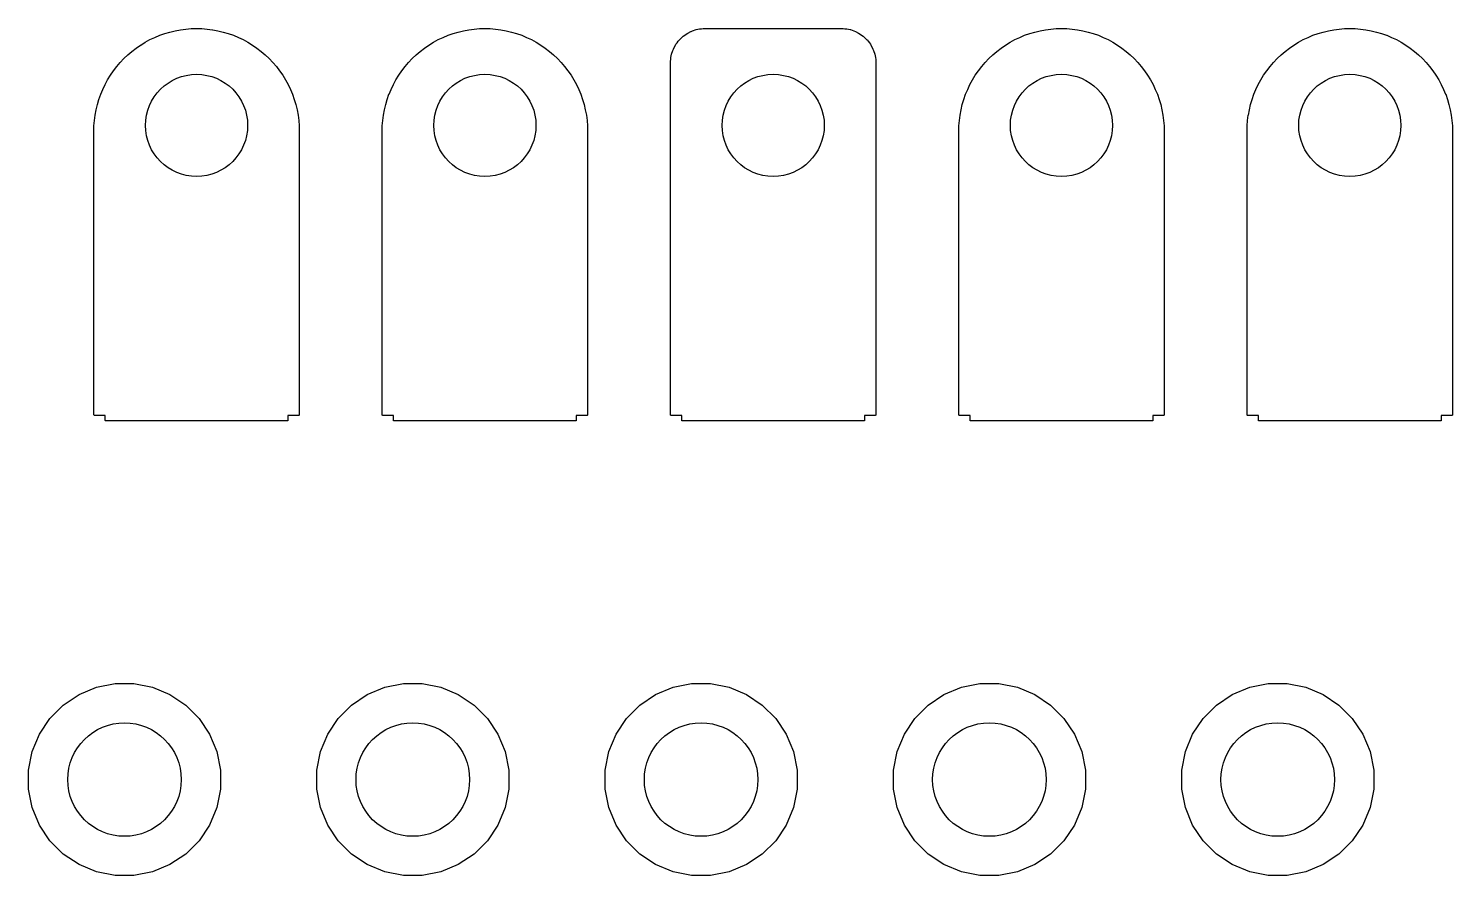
# Model space of a CAD drawing. Extents: x 2.33 to 6.14, y -4.79 to -1.74.
# Drawn here: x 2.8317 to 3.3256, y -4.6783 to -4.3844 of the extents above; entities that cross this region are included whole.
import ezdxf

# ---------------------------------------------------------------- set-up
doc = ezdxf.new("R2010")
doc.units = 0
doc.header["$MEASUREMENT"] = 0
doc.layers.add('BLACK', color=7, linetype='CONTINUOUS')
doc.layers.add('WHITE', color=7, linetype='CONTINUOUS')

msp = doc.modelspace()

# ---------------------------------------------------------------- linework, layer by layer
at = {"layer": 'BLACK', "linetype": 'CONTINUOUS'}
for p, q in [((2.87722, -4.38674), (2.87899, -4.38611)), ((2.87899, -4.38611), (2.879, -4.38611)), ((2.879, -4.38611), (2.88077, -4.3856)), ((2.88077, -4.3856), (2.88078, -4.3856)), ((2.88078, -4.3856), (2.88259, -4.38516)), ((2.88259, -4.38516), (2.8826, -4.38516)), ((2.8826, -4.38516), (2.88441, -4.38481)), ((2.88441, -4.38481), (2.88442, -4.3848)), ((2.88442, -4.3848), (2.88627, -4.38457)), ((2.88627, -4.38457), (2.88628, -4.38457)), ((2.88628, -4.38457), (2.88813, -4.38441)), ((2.88813, -4.38441), (2.88815, -4.38441)), ((2.88815, -4.38441), (2.89, -4.38437)), ((2.89, -4.38437), (2.89, -4.38437)), ((2.89, -4.38437), (2.89185, -4.38441)), ((2.89185, -4.38441), (2.89187, -4.38441)), ((2.89187, -4.38441), (2.89372, -4.38457)), ((2.89372, -4.38457), (2.89373, -4.38457)), ((2.89373, -4.38457), (2.89558, -4.3848)), ((2.89558, -4.3848), (2.89559, -4.38481)), ((2.89559, -4.38481), (2.8974, -4.38516)), ((2.8974, -4.38516), (2.89741, -4.38516)), ((2.89741, -4.38516), (2.89922, -4.3856)), ((2.89922, -4.3856), (2.89923, -4.3856)), ((2.89923, -4.3856), (2.901, -4.38611)), ((2.901, -4.38611), (2.90101, -4.38611)), ((2.90101, -4.38611), (2.90278, -4.38674)), ((2.97722, -4.38674), (2.97899, -4.38611)), ((2.97899, -4.38611), (2.979, -4.38611)), ((2.979, -4.38611), (2.98077, -4.3856)), ((2.98077, -4.3856), (2.98078, -4.3856)), ((2.98078, -4.3856), (2.98259, -4.38516)), ((2.98259, -4.38516), (2.9826, -4.38516)), ((2.9826, -4.38516), (2.98441, -4.38481)), ((2.98441, -4.38481), (2.98442, -4.3848)), ((2.98442, -4.3848), (2.98627, -4.38457)), ((2.98627, -4.38457), (2.98628, -4.38457)), ((2.98628, -4.38457), (2.98813, -4.38441)), ((2.98813, -4.38441), (2.98815, -4.38441)), ((2.98815, -4.38441), (2.99, -4.38437)), ((2.99, -4.38437), (2.99, -4.38437)), ((2.99, -4.38437), (2.99185, -4.38441)), ((2.99185, -4.38441), (2.99187, -4.38441)), ((2.99187, -4.38441), (2.99372, -4.38457)), ((2.99372, -4.38457), (2.99373, -4.38457)), ((2.99373, -4.38457), (2.99558, -4.3848)), ((2.99558, -4.3848), (2.99559, -4.38481)), ((2.99559, -4.38481), (2.9974, -4.38516)), ((2.9974, -4.38516), (2.99741, -4.38516)), ((2.99741, -4.38516), (2.99922, -4.3856)), ((2.99922, -4.3856), (2.99923, -4.3856)), ((2.99923, -4.3856), (3.001, -4.38611)), ((3.001, -4.38611), (3.00101, -4.38611)), ((3.00101, -4.38611), (3.00278, -4.38674)), ((3.05986, -4.38629), (3.06037, -4.38597)), ((3.06037, -4.38597), (3.06038, -4.38597)), ((3.06038, -4.38597), (3.06149, -4.38541)), ((3.06149, -4.38541), (3.0615, -4.38541)), ((3.0615, -4.38541), (3.06205, -4.38517)), ((3.06205, -4.38517), (3.06206, -4.38517)), ((3.06206, -4.38517), (3.06324, -4.38477)), ((3.06324, -4.38477), (3.06327, -4.38477)), ((3.06327, -4.38477), (3.0639, -4.38465)), ((3.0639, -4.38465), (3.06449, -4.38453)), ((3.06449, -4.38453), (3.0645, -4.38453)), ((3.0645, -4.38453), (3.06513, -4.38445)), ((3.06513, -4.38445), (3.06572, -4.38437)), ((3.06572, -4.38437), (3.06575, -4.38437)), ((3.06575, -4.38437), (3.11425, -4.38437)), ((3.11425, -4.38437), (3.11428, -4.38437)), ((3.11428, -4.38437), (3.11487, -4.38445)), ((3.11487, -4.38445), (3.11487, -4.38445)), ((3.11487, -4.38445), (3.1155, -4.38453)), ((3.1155, -4.38453), (3.11551, -4.38453)), ((3.11551, -4.38453), (3.1161, -4.38465)), ((3.1161, -4.38465), (3.1161, -4.38465)), ((3.1161, -4.38465), (3.11673, -4.38477)), ((3.11673, -4.38477), (3.11676, -4.38477)), ((3.11676, -4.38477), (3.11794, -4.38517)), ((3.11794, -4.38517), (3.11795, -4.38517)), ((3.11795, -4.38517), (3.1185, -4.38541)), ((3.1185, -4.38541), (3.11851, -4.38541)), ((3.11851, -4.38541), (3.11962, -4.38597)), ((3.11962, -4.38597), (3.11963, -4.38597)), ((3.11963, -4.38597), (3.12014, -4.38629)), ((3.17722, -4.38674), (3.17899, -4.38611)), ((3.17899, -4.38611), (3.179, -4.38611)), ((3.179, -4.38611), (3.18077, -4.3856)), ((3.18077, -4.3856), (3.18078, -4.3856)), ((3.18078, -4.3856), (3.18259, -4.38516)), ((3.18259, -4.38516), (3.1826, -4.38516)), ((3.1826, -4.38516), (3.18441, -4.38481)), ((3.18441, -4.38481), (3.18442, -4.3848)), ((3.18442, -4.3848), (3.18627, -4.38457)), ((3.18627, -4.38457), (3.18628, -4.38457)), ((3.18628, -4.38457), (3.18813, -4.38441)), ((3.18813, -4.38441), (3.18815, -4.38441)), ((3.18815, -4.38441), (3.19, -4.38437)), ((3.19, -4.38437), (3.19, -4.38437)), ((3.19, -4.38437), (3.19185, -4.38441)), ((3.19185, -4.38441), (3.19187, -4.38441)), ((3.19187, -4.38441), (3.19372, -4.38457)), ((3.19372, -4.38457), (3.19373, -4.38457)), ((3.19373, -4.38457), (3.19558, -4.3848)), ((3.19558, -4.3848), (3.19559, -4.38481)), ((3.19559, -4.38481), (3.1974, -4.38516)), ((3.1974, -4.38516), (3.19741, -4.38516)), ((3.19741, -4.38516), (3.19922, -4.3856)), ((3.19922, -4.3856), (3.19923, -4.3856)), ((3.19923, -4.3856), (3.201, -4.38611)), ((3.201, -4.38611), (3.20101, -4.38611)), ((3.20101, -4.38611), (3.20278, -4.38674)), ((3.27722, -4.38674), (3.27899, -4.38611)), ((3.27899, -4.38611), (3.279, -4.38611)), ((3.279, -4.38611), (3.28077, -4.3856)), ((3.28077, -4.3856), (3.28078, -4.3856)), ((3.28078, -4.3856), (3.28259, -4.38516)), ((3.28259, -4.38516), (3.2826, -4.38516)), ((3.2826, -4.38516), (3.28441, -4.38481)), ((3.28441, -4.38481), (3.28442, -4.3848)), ((3.28442, -4.3848), (3.28627, -4.38457)), ((3.28627, -4.38457), (3.28628, -4.38457)), ((3.28628, -4.38457), (3.28813, -4.38441)), ((3.28813, -4.38441), (3.28815, -4.38441)), ((3.28815, -4.38441), (3.29, -4.38437)), ((3.29, -4.38437), (3.29, -4.38437)), ((3.29, -4.38437), (3.29185, -4.38441)), ((3.29185, -4.38441), (3.29187, -4.38441)), ((3.29187, -4.38441), (3.29372, -4.38457)), ((3.29372, -4.38457), (3.29373, -4.38457)), ((3.29373, -4.38457), (3.29558, -4.3848)), ((3.29558, -4.3848), (3.29559, -4.38481)), ((3.29559, -4.38481), (3.2974, -4.38516)), ((3.2974, -4.38516), (3.29741, -4.38516)), ((3.29741, -4.38516), (3.29922, -4.3856)), ((3.29922, -4.3856), (3.29923, -4.3856)), ((3.29923, -4.3856), (3.301, -4.38611)), ((3.301, -4.38611), (3.30101, -4.38611)), ((3.30101, -4.38611), (3.30278, -4.38674)), ((2.86906, -4.39118), (2.8706, -4.39011)), ((2.8706, -4.39011), (2.87061, -4.39011)), ((2.87061, -4.39011), (2.87218, -4.38916)), ((2.87218, -4.38916), (2.87219, -4.38916)), ((2.87219, -4.38916), (2.8738, -4.38825)), ((2.8738, -4.38825), (2.87381, -4.38825)), ((2.87381, -4.38825), (2.87551, -4.38746)), ((2.87551, -4.38746), (2.87721, -4.38675)), ((2.87551, -4.38746), (2.87551, -4.38746)), ((2.87721, -4.38675), (2.87722, -4.38674)), ((2.90278, -4.38674), (2.90279, -4.38675)), ((2.90279, -4.38675), (2.90449, -4.38746)), ((2.90449, -4.38746), (2.90449, -4.38746)), ((2.90449, -4.38746), (2.90619, -4.38825)), ((2.90619, -4.38825), (2.9062, -4.38825)), ((2.9062, -4.38825), (2.90781, -4.38916)), ((2.90781, -4.38916), (2.90782, -4.38916)), ((2.90782, -4.38916), (2.90939, -4.39011)), ((2.90939, -4.39011), (2.9094, -4.39011)), ((2.9094, -4.39011), (2.91094, -4.39118)), ((2.96906, -4.39118), (2.9706, -4.39011)), ((2.9706, -4.39011), (2.97061, -4.39011)), ((2.97061, -4.39011), (2.97218, -4.38916)), ((2.97218, -4.38916), (2.97219, -4.38916)), ((2.97219, -4.38916), (2.9738, -4.38825)), ((2.9738, -4.38825), (2.97381, -4.38825)), ((2.97381, -4.38825), (2.97551, -4.38746)), ((2.97551, -4.38746), (2.97721, -4.38675)), ((2.97551, -4.38746), (2.97551, -4.38746)), ((2.97721, -4.38675), (2.97722, -4.38674)), ((3.00278, -4.38674), (3.00279, -4.38675)), ((3.00279, -4.38675), (3.00449, -4.38746)), ((3.00449, -4.38746), (3.00449, -4.38746)), ((3.00449, -4.38746), (3.00619, -4.38825)), ((3.00619, -4.38825), (3.0062, -4.38825)), ((3.0062, -4.38825), (3.00781, -4.38916)), ((3.00781, -4.38916), (3.00782, -4.38916)), ((3.00782, -4.38916), (3.00939, -4.39011)), ((3.00939, -4.39011), (3.0094, -4.39011)), ((3.0094, -4.39011), (3.01094, -4.39118)), ((3.05541, -4.39149), (3.05597, -4.39038)), ((3.05597, -4.39037), (3.05629, -4.38986)), ((3.05597, -4.39038), (3.05597, -4.39037)), ((3.05629, -4.38985), (3.05665, -4.38934)), ((3.05629, -4.38986), (3.05629, -4.38985)), ((3.05665, -4.38934), (3.05666, -4.38933)), ((3.05666, -4.38933), (3.05705, -4.38882)), ((3.05705, -4.38881), (3.05745, -4.38834)), ((3.05705, -4.38882), (3.05705, -4.38881)), ((3.05745, -4.38834), (3.05746, -4.38833)), ((3.05746, -4.38833), (3.05833, -4.38746)), ((3.05833, -4.38746), (3.05834, -4.38745)), ((3.05834, -4.38745), (3.05881, -4.38705)), ((3.05881, -4.38705), (3.05882, -4.38705)), ((3.05882, -4.38705), (3.05933, -4.38666)), ((3.05933, -4.38666), (3.05934, -4.38665)), ((3.05934, -4.38665), (3.05985, -4.38629)), ((3.05985, -4.38629), (3.05986, -4.38629)), ((3.12014, -4.38629), (3.12015, -4.38629)), ((3.12015, -4.38629), (3.12066, -4.38665)), ((3.12066, -4.38665), (3.12067, -4.38666)), ((3.12067, -4.38666), (3.12118, -4.38705)), ((3.12118, -4.38705), (3.12119, -4.38705)), ((3.12119, -4.38705), (3.12166, -4.38745)), ((3.12166, -4.38745), (3.12167, -4.38746)), ((3.12167, -4.38746), (3.12254, -4.38833)), ((3.12254, -4.38833), (3.12255, -4.38834)), ((3.12255, -4.38834), (3.12295, -4.38881)), ((3.12295, -4.38881), (3.12295, -4.38882)), ((3.12295, -4.38882), (3.12335, -4.38933)), ((3.12335, -4.38933), (3.12335, -4.38934)), ((3.12335, -4.38934), (3.12371, -4.38985)), ((3.12371, -4.38985), (3.12371, -4.38986)), ((3.12371, -4.38986), (3.12403, -4.39037)), ((3.12403, -4.39037), (3.12403, -4.39038)), ((3.12403, -4.39038), (3.12459, -4.39149)), ((3.16906, -4.39118), (3.1706, -4.39011)), ((3.1706, -4.39011), (3.17061, -4.39011)), ((3.17061, -4.39011), (3.17218, -4.38916)), ((3.17218, -4.38916), (3.17219, -4.38916)), ((3.17219, -4.38916), (3.1738, -4.38825)), ((3.1738, -4.38825), (3.17381, -4.38825)), ((3.17381, -4.38825), (3.17551, -4.38746)), ((3.17551, -4.38746), (3.17721, -4.38675)), ((3.17551, -4.38746), (3.17551, -4.38746)), ((3.17721, -4.38675), (3.17722, -4.38674)), ((3.20278, -4.38674), (3.20279, -4.38675)), ((3.20279, -4.38675), (3.20449, -4.38746)), ((3.20449, -4.38746), (3.20449, -4.38746)), ((3.20449, -4.38746), (3.20619, -4.38825)), ((3.20619, -4.38825), (3.2062, -4.38825)), ((3.2062, -4.38825), (3.20781, -4.38916)), ((3.20781, -4.38916), (3.20782, -4.38916)), ((3.20782, -4.38916), (3.20939, -4.39011)), ((3.20939, -4.39011), (3.2094, -4.39011)), ((3.2094, -4.39011), (3.21094, -4.39118)), ((3.26906, -4.39118), (3.2706, -4.39011)), ((3.2706, -4.39011), (3.27061, -4.39011)), ((3.27061, -4.39011), (3.27218, -4.38916)), ((3.27218, -4.38916), (3.27219, -4.38916)), ((3.27219, -4.38916), (3.2738, -4.38825)), ((3.2738, -4.38825), (3.27381, -4.38825)), ((3.27381, -4.38825), (3.27551, -4.38746)), ((3.27551, -4.38746), (3.27721, -4.38675)), ((3.27551, -4.38746), (3.27551, -4.38746)), ((3.27721, -4.38675), (3.27722, -4.38674)), ((3.30278, -4.38674), (3.30279, -4.38675)), ((3.30279, -4.38675), (3.30449, -4.38746)), ((3.30449, -4.38746), (3.30449, -4.38746)), ((3.30449, -4.38746), (3.30619, -4.38825)), ((3.30619, -4.38825), (3.3062, -4.38825)), ((3.3062, -4.38825), (3.30781, -4.38916)), ((3.30781, -4.38916), (3.30782, -4.38916)), ((3.30782, -4.38916), (3.30939, -4.39011)), ((3.30939, -4.39011), (3.3094, -4.39011)), ((3.3094, -4.39011), (3.31094, -4.39118)), ((2.86352, -4.39616), (2.86482, -4.39482)), ((2.86482, -4.39482), (2.86616, -4.39352)), ((2.86482, -4.39482), (2.86482, -4.39482)), ((2.86616, -4.39352), (2.86617, -4.39351)), ((2.86617, -4.39351), (2.86759, -4.39233)), ((2.86759, -4.39233), (2.8676, -4.39233)), ((2.8676, -4.39233), (2.86905, -4.39118)), ((2.86905, -4.39118), (2.86906, -4.39118)), ((2.91094, -4.39118), (2.91095, -4.39118)), ((2.91095, -4.39118), (2.9124, -4.39233)), ((2.9124, -4.39233), (2.91241, -4.39233)), ((2.91241, -4.39233), (2.91383, -4.39351)), ((2.91383, -4.39351), (2.91384, -4.39352)), ((2.91384, -4.39352), (2.91518, -4.39482)), ((2.91518, -4.39482), (2.91518, -4.39482)), ((2.91518, -4.39482), (2.91648, -4.39616)), ((2.96352, -4.39616), (2.96482, -4.39482)), ((2.96482, -4.39482), (2.96616, -4.39352)), ((2.96482, -4.39482), (2.96482, -4.39482)), ((2.96616, -4.39352), (2.96617, -4.39351)), ((2.96617, -4.39351), (2.96759, -4.39233)), ((2.96759, -4.39233), (2.9676, -4.39233)), ((2.9676, -4.39233), (2.96905, -4.39118)), ((2.96905, -4.39118), (2.96906, -4.39118)), ((3.01094, -4.39118), (3.01095, -4.39118)), ((3.01095, -4.39118), (3.0124, -4.39233)), ((3.0124, -4.39233), (3.01241, -4.39233)), ((3.01241, -4.39233), (3.01383, -4.39351)), ((3.01383, -4.39351), (3.01384, -4.39352)), ((3.01384, -4.39352), (3.01518, -4.39482)), ((3.01518, -4.39482), (3.01518, -4.39482)), ((3.01518, -4.39482), (3.01648, -4.39616)), ((3.05437, -4.39572), (3.05445, -4.39513)), ((3.05437, -4.39575), (3.05437, -4.39572)), ((3.05437, -4.51843), (3.05437, -4.39575)), ((3.05445, -4.39513), (3.05453, -4.3945)), ((3.05453, -4.39449), (3.05465, -4.3939)), ((3.05453, -4.3945), (3.05453, -4.39449)), ((3.05465, -4.3939), (3.05477, -4.39327)), ((3.05477, -4.39324), (3.05517, -4.39206)), ((3.05477, -4.39327), (3.05477, -4.39324)), ((3.05517, -4.39205), (3.05541, -4.3915)), ((3.05517, -4.39206), (3.05517, -4.39205)), ((3.05541, -4.3915), (3.05541, -4.39149)), ((3.12459, -4.39149), (3.12459, -4.3915)), ((3.12459, -4.3915), (3.12483, -4.39205)), ((3.12483, -4.39205), (3.12483, -4.39206)), ((3.12483, -4.39206), (3.12523, -4.39324)), ((3.12523, -4.39324), (3.12523, -4.39327)), ((3.12523, -4.39327), (3.12535, -4.3939)), ((3.12535, -4.3939), (3.12547, -4.39449)), ((3.12547, -4.39449), (3.12547, -4.3945)), ((3.12547, -4.3945), (3.12555, -4.39513)), ((3.12555, -4.39513), (3.12563, -4.39572)), ((3.12563, -4.39572), (3.12563, -4.39575)), ((3.12563, -4.39575), (3.12563, -4.51843)), ((3.16352, -4.39616), (3.16482, -4.39482)), ((3.16482, -4.39482), (3.16616, -4.39352)), ((3.16482, -4.39482), (3.16482, -4.39482)), ((3.16616, -4.39352), (3.16617, -4.39351)), ((3.16617, -4.39351), (3.16759, -4.39233)), ((3.16759, -4.39233), (3.1676, -4.39233)), ((3.1676, -4.39233), (3.16905, -4.39118)), ((3.16905, -4.39118), (3.16906, -4.39118)), ((3.21094, -4.39118), (3.21095, -4.39118)), ((3.21095, -4.39118), (3.2124, -4.39233)), ((3.2124, -4.39233), (3.21241, -4.39233)), ((3.21241, -4.39233), (3.21383, -4.39351)), ((3.21383, -4.39351), (3.21384, -4.39352)), ((3.21384, -4.39352), (3.21518, -4.39482)), ((3.21518, -4.39482), (3.21518, -4.39482)), ((3.21518, -4.39482), (3.21648, -4.39616)), ((3.26352, -4.39616), (3.26482, -4.39482)), ((3.26482, -4.39482), (3.26616, -4.39352)), ((3.26482, -4.39482), (3.26482, -4.39482)), ((3.26616, -4.39352), (3.26617, -4.39351)), ((3.26617, -4.39351), (3.26759, -4.39233)), ((3.26759, -4.39233), (3.2676, -4.39233)), ((3.2676, -4.39233), (3.26905, -4.39118)), ((3.26905, -4.39118), (3.26906, -4.39118)), ((3.31094, -4.39118), (3.31095, -4.39118)), ((3.31095, -4.39118), (3.3124, -4.39233)), ((3.3124, -4.39233), (3.31241, -4.39233)), ((3.31241, -4.39233), (3.31383, -4.39351)), ((3.31383, -4.39351), (3.31384, -4.39352)), ((3.31384, -4.39352), (3.31518, -4.39482)), ((3.31518, -4.39482), (3.31518, -4.39482)), ((3.31518, -4.39482), (3.31648, -4.39616)), ((2.85916, -4.40218), (2.86011, -4.40061)), ((2.86011, -4.4006), (2.86118, -4.39906)), ((2.86011, -4.40061), (2.86011, -4.4006)), ((2.86118, -4.39905), (2.86233, -4.3976)), ((2.86118, -4.39906), (2.86118, -4.39905)), ((2.86233, -4.39759), (2.86351, -4.39617)), ((2.86233, -4.3976), (2.86233, -4.39759)), ((2.86351, -4.39617), (2.86352, -4.39616)), ((2.91648, -4.39616), (2.91649, -4.39617)), ((2.91649, -4.39617), (2.91767, -4.39759)), ((2.91767, -4.39759), (2.91767, -4.3976)), ((2.91767, -4.3976), (2.91882, -4.39905)), ((2.91882, -4.39905), (2.91882, -4.39906)), ((2.91882, -4.39906), (2.91989, -4.4006)), ((2.91989, -4.4006), (2.91989, -4.40061)), ((2.91989, -4.40061), (2.92084, -4.40218)), ((2.95916, -4.40218), (2.96011, -4.40061)), ((2.96011, -4.4006), (2.96118, -4.39906)), ((2.96011, -4.40061), (2.96011, -4.4006)), ((2.96118, -4.39905), (2.96233, -4.3976)), ((2.96118, -4.39906), (2.96118, -4.39905)), ((2.96233, -4.39759), (2.96351, -4.39617)), ((2.96233, -4.3976), (2.96233, -4.39759)), ((2.96351, -4.39617), (2.96352, -4.39616)), ((3.01648, -4.39616), (3.01649, -4.39617)), ((3.01649, -4.39617), (3.01767, -4.39759)), ((3.01767, -4.39759), (3.01767, -4.3976)), ((3.01767, -4.3976), (3.01882, -4.39905)), ((3.01882, -4.39905), (3.01882, -4.39906)), ((3.01882, -4.39906), (3.01989, -4.4006)), ((3.01989, -4.4006), (3.01989, -4.40061)), ((3.01989, -4.40061), (3.02084, -4.40218)), ((3.15916, -4.40218), (3.16011, -4.40061)), ((3.16011, -4.4006), (3.16118, -4.39906)), ((3.16011, -4.40061), (3.16011, -4.4006)), ((3.16118, -4.39905), (3.16233, -4.3976)), ((3.16118, -4.39906), (3.16118, -4.39905)), ((3.16233, -4.39759), (3.16351, -4.39617)), ((3.16233, -4.3976), (3.16233, -4.39759)), ((3.16351, -4.39617), (3.16352, -4.39616)), ((3.21648, -4.39616), (3.21649, -4.39617)), ((3.21649, -4.39617), (3.21767, -4.39759)), ((3.21767, -4.39759), (3.21767, -4.3976)), ((3.21767, -4.3976), (3.21882, -4.39905)), ((3.21882, -4.39905), (3.21882, -4.39906)), ((3.21882, -4.39906), (3.21989, -4.4006)), ((3.21989, -4.4006), (3.21989, -4.40061)), ((3.21989, -4.40061), (3.22084, -4.40218)), ((3.25916, -4.40218), (3.26011, -4.40061)), ((3.26011, -4.4006), (3.26118, -4.39906)), ((3.26011, -4.40061), (3.26011, -4.4006)), ((3.26118, -4.39905), (3.26233, -4.3976)), ((3.26118, -4.39906), (3.26118, -4.39905)), ((3.26233, -4.39759), (3.26351, -4.39617)), ((3.26233, -4.3976), (3.26233, -4.39759)), ((3.26351, -4.39617), (3.26352, -4.39616)), ((3.31648, -4.39616), (3.31649, -4.39617)), ((3.31649, -4.39617), (3.31767, -4.39759)), ((3.31767, -4.39759), (3.31767, -4.3976)), ((3.31767, -4.3976), (3.31882, -4.39905)), ((3.31882, -4.39905), (3.31882, -4.39906)), ((3.31882, -4.39906), (3.31989, -4.4006)), ((3.31989, -4.4006), (3.31989, -4.40061)), ((3.31989, -4.40061), (3.32084, -4.40218)), ((2.85675, -4.40721), (2.85746, -4.40551)), ((2.85746, -4.40551), (2.85825, -4.40381)), ((2.85746, -4.40551), (2.85746, -4.40551)), ((2.85825, -4.4038), (2.85916, -4.40219)), ((2.85825, -4.40381), (2.85825, -4.4038)), ((2.85916, -4.40219), (2.85916, -4.40218)), ((2.92084, -4.40218), (2.92084, -4.40219)), ((2.92084, -4.40219), (2.92175, -4.4038)), ((2.92175, -4.4038), (2.92175, -4.40381)), ((2.92175, -4.40381), (2.92254, -4.40551)), ((2.92254, -4.40551), (2.92254, -4.40551)), ((2.92254, -4.40551), (2.92325, -4.40721)), ((2.95675, -4.40721), (2.95746, -4.40551)), ((2.95746, -4.40551), (2.95825, -4.40381)), ((2.95746, -4.40551), (2.95746, -4.40551)), ((2.95825, -4.4038), (2.95916, -4.40219)), ((2.95825, -4.40381), (2.95825, -4.4038)), ((2.95916, -4.40219), (2.95916, -4.40218)), ((3.02084, -4.40218), (3.02084, -4.40219)), ((3.02084, -4.40219), (3.02175, -4.4038)), ((3.02175, -4.4038), (3.02175, -4.40381)), ((3.02175, -4.40381), (3.02254, -4.40551)), ((3.02254, -4.40551), (3.02254, -4.40551)), ((3.02254, -4.40551), (3.02325, -4.40721)), ((3.15675, -4.40721), (3.15746, -4.40551)), ((3.15746, -4.40551), (3.15825, -4.40381)), ((3.15746, -4.40551), (3.15746, -4.40551)), ((3.15825, -4.4038), (3.15916, -4.40219)), ((3.15825, -4.40381), (3.15825, -4.4038)), ((3.15916, -4.40219), (3.15916, -4.40218)), ((3.22084, -4.40218), (3.22084, -4.40219)), ((3.22084, -4.40219), (3.22175, -4.4038)), ((3.22175, -4.4038), (3.22175, -4.40381)), ((3.22175, -4.40381), (3.22254, -4.40551)), ((3.22254, -4.40551), (3.22254, -4.40551)), ((3.22254, -4.40551), (3.22325, -4.40721)), ((3.25675, -4.40721), (3.25746, -4.40551)), ((3.25746, -4.40551), (3.25825, -4.40381)), ((3.25746, -4.40551), (3.25746, -4.40551)), ((3.25825, -4.4038), (3.25916, -4.40219)), ((3.25825, -4.40381), (3.25825, -4.4038)), ((3.25916, -4.40219), (3.25916, -4.40218)), ((3.32084, -4.40218), (3.32084, -4.40219)), ((3.32084, -4.40219), (3.32175, -4.4038)), ((3.32175, -4.4038), (3.32175, -4.40381)), ((3.32175, -4.40381), (3.32254, -4.40551)), ((3.32254, -4.40551), (3.32254, -4.40551)), ((3.32254, -4.40551), (3.32325, -4.40721)), ((2.85516, -4.41259), (2.8556, -4.41078)), ((2.8556, -4.41077), (2.85611, -4.409)), ((2.8556, -4.41078), (2.8556, -4.41077)), ((2.85611, -4.40899), (2.85674, -4.40722)), ((2.85611, -4.409), (2.85611, -4.40899)), ((2.85674, -4.40722), (2.85675, -4.40721)), ((2.92325, -4.40721), (2.92326, -4.40722)), ((2.92326, -4.40722), (2.92389, -4.40899)), ((2.92389, -4.40899), (2.92389, -4.409)), ((2.92389, -4.409), (2.9244, -4.41077)), ((2.9244, -4.41077), (2.9244, -4.41078)), ((2.9244, -4.41078), (2.92484, -4.41259)), ((2.95516, -4.41259), (2.9556, -4.41078)), ((2.9556, -4.41077), (2.95611, -4.409)), ((2.9556, -4.41078), (2.9556, -4.41077)), ((2.95611, -4.40899), (2.95674, -4.40722)), ((2.95611, -4.409), (2.95611, -4.40899)), ((2.95674, -4.40722), (2.95675, -4.40721)), ((3.02325, -4.40721), (3.02326, -4.40722)), ((3.02326, -4.40722), (3.02389, -4.40899)), ((3.02389, -4.40899), (3.02389, -4.409)), ((3.02389, -4.409), (3.0244, -4.41077)), ((3.0244, -4.41077), (3.0244, -4.41078)), ((3.0244, -4.41078), (3.02484, -4.41259)), ((3.15516, -4.41259), (3.1556, -4.41078)), ((3.1556, -4.41077), (3.15611, -4.409)), ((3.1556, -4.41078), (3.1556, -4.41077)), ((3.15611, -4.40899), (3.15674, -4.40722)), ((3.15611, -4.409), (3.15611, -4.40899)), ((3.15674, -4.40722), (3.15675, -4.40721)), ((3.22325, -4.40721), (3.22326, -4.40722)), ((3.22326, -4.40722), (3.22389, -4.40899)), ((3.22389, -4.40899), (3.22389, -4.409)), ((3.22389, -4.409), (3.2244, -4.41077)), ((3.2244, -4.41077), (3.2244, -4.41078)), ((3.2244, -4.41078), (3.22484, -4.41259)), ((3.25516, -4.41259), (3.2556, -4.41078)), ((3.2556, -4.41077), (3.25611, -4.409)), ((3.2556, -4.41078), (3.2556, -4.41077)), ((3.25611, -4.40899), (3.25674, -4.40722)), ((3.25611, -4.409), (3.25611, -4.40899)), ((3.25674, -4.40722), (3.25675, -4.40721)), ((3.32325, -4.40721), (3.32326, -4.40722)), ((3.32326, -4.40722), (3.32389, -4.40899)), ((3.32389, -4.40899), (3.32389, -4.409)), ((3.32389, -4.409), (3.3244, -4.41077)), ((3.3244, -4.41077), (3.3244, -4.41078)), ((3.3244, -4.41078), (3.32484, -4.41259)), ((2.85457, -4.41627), (2.8548, -4.41442)), ((2.8548, -4.41442), (2.85481, -4.41441)), ((2.85481, -4.41441), (2.85516, -4.4126)), ((2.85516, -4.4126), (2.85516, -4.41259)), ((2.92484, -4.41259), (2.92484, -4.4126)), ((2.92484, -4.4126), (2.92519, -4.41441)), ((2.92519, -4.41441), (2.9252, -4.41442)), ((2.9252, -4.41442), (2.92543, -4.41627)), ((2.95457, -4.41627), (2.9548, -4.41442)), ((2.9548, -4.41442), (2.95481, -4.41441)), ((2.95481, -4.41441), (2.95516, -4.4126)), ((2.95516, -4.4126), (2.95516, -4.41259)), ((3.02484, -4.41259), (3.02484, -4.4126)), ((3.02484, -4.4126), (3.02519, -4.41441)), ((3.02519, -4.41441), (3.0252, -4.41442)), ((3.0252, -4.41442), (3.02543, -4.41627)), ((3.15457, -4.41627), (3.1548, -4.41442)), ((3.1548, -4.41442), (3.15481, -4.41441)), ((3.15481, -4.41441), (3.15516, -4.4126)), ((3.15516, -4.4126), (3.15516, -4.41259)), ((3.22484, -4.41259), (3.22484, -4.4126)), ((3.22484, -4.4126), (3.22519, -4.41441)), ((3.22519, -4.41441), (3.2252, -4.41442)), ((3.2252, -4.41442), (3.22543, -4.41627)), ((3.25457, -4.41627), (3.2548, -4.41442)), ((3.2548, -4.41442), (3.25481, -4.41441)), ((3.25481, -4.41441), (3.25516, -4.4126)), ((3.25516, -4.4126), (3.25516, -4.41259)), ((3.32484, -4.41259), (3.32484, -4.4126)), ((3.32484, -4.4126), (3.32519, -4.41441)), ((3.32519, -4.41441), (3.3252, -4.41442)), ((3.3252, -4.41442), (3.32543, -4.41627)), ((2.85437, -4.42), (2.85441, -4.41815)), ((2.85437, -4.51843), (2.85437, -4.42)), ((2.85437, -4.42), (2.85437, -4.42)), ((2.85441, -4.41813), (2.85457, -4.41628)), ((2.85441, -4.41815), (2.85441, -4.41813)), ((2.85457, -4.41628), (2.85457, -4.41627)), ((2.92543, -4.41627), (2.92543, -4.41628)), ((2.92543, -4.41628), (2.92559, -4.41813)), ((2.92559, -4.41813), (2.92559, -4.41815)), ((2.92559, -4.41815), (2.92563, -4.42)), ((2.92563, -4.42), (2.92563, -4.42)), ((2.92563, -4.42), (2.92563, -4.51843)), ((2.95437, -4.42), (2.95441, -4.41815)), ((2.95437, -4.51843), (2.95437, -4.42)), ((2.95437, -4.42), (2.95437, -4.42)), ((2.95441, -4.41813), (2.95457, -4.41628)), ((2.95441, -4.41815), (2.95441, -4.41813)), ((2.95457, -4.41628), (2.95457, -4.41627)), ((3.02543, -4.41627), (3.02543, -4.41628)), ((3.02543, -4.41628), (3.02559, -4.41813)), ((3.02559, -4.41813), (3.02559, -4.41815)), ((3.02559, -4.41815), (3.02563, -4.42)), ((3.02563, -4.42), (3.02563, -4.42)), ((3.02563, -4.42), (3.02563, -4.51843)), ((3.15437, -4.42), (3.15441, -4.41815)), ((3.15437, -4.51843), (3.15437, -4.42)), ((3.15437, -4.42), (3.15437, -4.42)), ((3.15441, -4.41813), (3.15457, -4.41628)), ((3.15441, -4.41815), (3.15441, -4.41813)), ((3.15457, -4.41628), (3.15457, -4.41627)), ((3.22543, -4.41627), (3.22543, -4.41628)), ((3.22543, -4.41628), (3.22559, -4.41813)), ((3.22559, -4.41813), (3.22559, -4.41815)), ((3.22559, -4.41815), (3.22563, -4.42)), ((3.22563, -4.42), (3.22563, -4.42)), ((3.22563, -4.42), (3.22563, -4.51843)), ((3.25437, -4.42), (3.25441, -4.41815)), ((3.25437, -4.51843), (3.25437, -4.42)), ((3.25437, -4.42), (3.25437, -4.42)), ((3.25441, -4.41813), (3.25457, -4.41628)), ((3.25441, -4.41815), (3.25441, -4.41813)), ((3.25457, -4.41628), (3.25457, -4.41627)), ((3.32543, -4.41627), (3.32543, -4.41628)), ((3.32543, -4.41628), (3.32559, -4.41813)), ((3.32559, -4.41813), (3.32559, -4.41815)), ((3.32559, -4.41815), (3.32563, -4.42)), ((3.32563, -4.42), (3.32563, -4.42)), ((3.32563, -4.42), (3.32563, -4.51843)), ((2.85443, -4.51856), (2.85437, -4.51843)), ((2.85457, -4.51862), (2.85443, -4.51856)), ((2.85831, -4.51862), (2.85457, -4.51862)), ((2.85831, -4.52036), (2.85831, -4.51862)), ((2.92543, -4.51862), (2.92169, -4.51862)), ((2.92169, -4.51862), (2.92169, -4.52036)), ((2.92557, -4.51856), (2.92543, -4.51862)), ((2.92563, -4.51843), (2.92557, -4.51856)), ((2.95443, -4.51856), (2.95437, -4.51843)), ((2.95457, -4.51862), (2.95443, -4.51856)), ((2.95831, -4.51862), (2.95457, -4.51862)), ((2.95831, -4.52036), (2.95831, -4.51862)), ((3.02543, -4.51862), (3.02169, -4.51862)), ((3.02169, -4.51862), (3.02169, -4.52036)), ((3.02557, -4.51856), (3.02543, -4.51862)), ((3.02563, -4.51843), (3.02557, -4.51856)), ((3.05443, -4.51856), (3.05437, -4.51843)), ((3.05457, -4.51862), (3.05443, -4.51856)), ((3.05831, -4.51862), (3.05457, -4.51862)), ((3.05831, -4.52036), (3.05831, -4.51862)), ((3.12543, -4.51862), (3.12169, -4.51862)), ((3.12169, -4.51862), (3.12169, -4.52036)), ((3.12557, -4.51856), (3.12543, -4.51862)), ((3.12563, -4.51843), (3.12557, -4.51856)), ((3.15443, -4.51856), (3.15437, -4.51843)), ((3.15457, -4.51862), (3.15443, -4.51856)), ((3.15831, -4.51862), (3.15457, -4.51862)), ((3.15831, -4.52036), (3.15831, -4.51862)), ((3.22543, -4.51862), (3.22169, -4.51862)), ((3.22169, -4.51862), (3.22169, -4.52036)), ((3.22557, -4.51856), (3.22543, -4.51862)), ((3.22563, -4.51843), (3.22557, -4.51856)), ((3.25443, -4.51856), (3.25437, -4.51843)), ((3.25457, -4.51862), (3.25443, -4.51856)), ((3.25831, -4.51862), (3.25457, -4.51862)), ((3.25831, -4.52036), (3.25831, -4.51862)), ((3.32543, -4.51862), (3.32169, -4.51862)), ((3.32169, -4.51862), (3.32169, -4.52036)), ((3.32557, -4.51856), (3.32543, -4.51862)), ((3.32563, -4.51843), (3.32557, -4.51856)), ((2.85836, -4.5205), (2.85831, -4.52036)), ((2.8585, -4.52056), (2.85836, -4.5205)), ((2.9215, -4.52056), (2.8585, -4.52056)), ((2.92164, -4.5205), (2.9215, -4.52056)), ((2.92169, -4.52036), (2.92164, -4.5205)), ((2.95836, -4.5205), (2.95831, -4.52036)), ((2.9585, -4.52056), (2.95836, -4.5205)), ((3.0215, -4.52056), (2.9585, -4.52056)), ((3.02164, -4.5205), (3.0215, -4.52056)), ((3.02169, -4.52036), (3.02164, -4.5205)), ((3.05836, -4.5205), (3.05831, -4.52036)), ((3.0585, -4.52056), (3.05836, -4.5205)), ((3.1215, -4.52056), (3.0585, -4.52056)), ((3.12164, -4.5205), (3.1215, -4.52056)), ((3.12169, -4.52036), (3.12164, -4.5205)), ((3.15836, -4.5205), (3.15831, -4.52036)), ((3.1585, -4.52056), (3.15836, -4.5205)), ((3.2215, -4.52056), (3.1585, -4.52056)), ((3.22164, -4.5205), (3.2215, -4.52056)), ((3.22169, -4.52036), (3.22164, -4.5205)), ((3.25836, -4.5205), (3.25831, -4.52036)), ((3.2585, -4.52056), (3.25836, -4.5205)), ((3.3215, -4.52056), (3.2585, -4.52056)), ((3.32164, -4.5205), (3.3215, -4.52056)), ((3.32169, -4.52036), (3.32164, -4.5205)), ((2.84922, -4.61549), (2.85529, -4.61298)), ((2.85529, -4.61298), (2.86172, -4.6117)), ((2.86172, -4.6117), (2.86828, -4.6117)), ((2.86828, -4.6117), (2.87471, -4.61298)), ((2.87471, -4.61298), (2.88078, -4.61549)), ((2.94922, -4.61549), (2.95529, -4.61298)), ((2.95529, -4.61298), (2.96172, -4.6117)), ((2.96172, -4.6117), (2.96828, -4.6117)), ((2.96828, -4.6117), (2.97471, -4.61298)), ((2.97471, -4.61298), (2.98078, -4.61549)), ((3.04922, -4.61549), (3.05529, -4.61298)), ((3.05529, -4.61298), (3.06172, -4.6117)), ((3.06172, -4.6117), (3.06828, -4.6117)), ((3.06828, -4.6117), (3.07471, -4.61298)), ((3.07471, -4.61298), (3.08078, -4.61549)), ((3.14922, -4.61549), (3.15529, -4.61298)), ((3.15529, -4.61298), (3.16172, -4.6117)), ((3.16172, -4.6117), (3.16828, -4.6117)), ((3.16828, -4.6117), (3.17471, -4.61298)), ((3.17471, -4.61298), (3.18078, -4.61549)), ((3.24922, -4.61549), (3.25529, -4.61298)), ((3.25529, -4.61298), (3.26172, -4.6117)), ((3.26172, -4.6117), (3.26828, -4.6117)), ((3.26828, -4.6117), (3.27471, -4.61298)), ((3.27471, -4.61298), (3.28078, -4.61549)), ((2.84377, -4.61913), (2.84922, -4.61549)), ((2.88078, -4.61549), (2.88623, -4.61913)), ((2.94377, -4.61913), (2.94922, -4.61549)), ((2.98078, -4.61549), (2.98623, -4.61913)), ((3.04377, -4.61913), (3.04922, -4.61549)), ((3.08078, -4.61549), (3.08623, -4.61913)), ((3.14377, -4.61913), (3.14922, -4.61549)), ((3.18078, -4.61549), (3.18623, -4.61913)), ((3.24377, -4.61913), (3.24922, -4.61549)), ((3.28078, -4.61549), (3.28623, -4.61913)), ((2.83913, -4.62377), (2.84377, -4.61913)), ((2.88623, -4.61913), (2.89087, -4.62377)), ((2.93913, -4.62377), (2.94377, -4.61913)), ((2.98623, -4.61913), (2.99087, -4.62377)), ((3.03913, -4.62377), (3.04377, -4.61913)), ((3.08623, -4.61913), (3.09087, -4.62377)), ((3.13913, -4.62377), (3.14377, -4.61913)), ((3.18623, -4.61913), (3.19087, -4.62377)), ((3.23913, -4.62377), (3.24377, -4.61913)), ((3.28623, -4.61913), (3.29087, -4.62377)), ((2.83549, -4.62922), (2.83913, -4.62377)), ((2.89087, -4.62377), (2.89451, -4.62922)), ((2.93549, -4.62922), (2.93913, -4.62377)), ((2.99087, -4.62377), (2.99451, -4.62922)), ((3.03549, -4.62922), (3.03913, -4.62377)), ((3.09087, -4.62377), (3.09451, -4.62922)), ((3.13549, -4.62922), (3.13913, -4.62377)), ((3.19087, -4.62377), (3.19451, -4.62922)), ((3.23549, -4.62922), (3.23913, -4.62377)), ((3.29087, -4.62377), (3.29451, -4.62922)), ((2.83298, -4.63529), (2.83549, -4.62922)), ((2.89451, -4.62922), (2.89702, -4.63529)), ((2.93298, -4.63529), (2.93549, -4.62922)), ((2.99451, -4.62922), (2.99702, -4.63529)), ((3.03298, -4.63529), (3.03549, -4.62922)), ((3.09451, -4.62922), (3.09702, -4.63529)), ((3.13298, -4.63529), (3.13549, -4.62922)), ((3.19451, -4.62922), (3.19702, -4.63529)), ((3.23298, -4.63529), (3.23549, -4.62922)), ((3.29451, -4.62922), (3.29702, -4.63529)), ((2.8317, -4.64172), (2.83298, -4.63529)), ((2.89702, -4.63529), (2.8983, -4.64172)), ((2.9317, -4.64172), (2.93298, -4.63529)), ((2.99702, -4.63529), (2.9983, -4.64172)), ((3.0317, -4.64172), (3.03298, -4.63529)), ((3.09702, -4.63529), (3.0983, -4.64172)), ((3.1317, -4.64172), (3.13298, -4.63529)), ((3.19702, -4.63529), (3.1983, -4.64172)), ((3.2317, -4.64172), (3.23298, -4.63529)), ((3.29702, -4.63529), (3.2983, -4.64172)), ((2.8317, -4.64828), (2.8317, -4.64172)), ((2.8983, -4.64172), (2.8983, -4.64828)), ((2.9317, -4.64828), (2.9317, -4.64172)), ((2.9983, -4.64172), (2.9983, -4.64828)), ((3.0317, -4.64828), (3.0317, -4.64172)), ((3.0983, -4.64172), (3.0983, -4.64828)), ((3.1317, -4.64828), (3.1317, -4.64172)), ((3.1983, -4.64172), (3.1983, -4.64828)), ((3.2317, -4.64828), (3.2317, -4.64172)), ((3.2983, -4.64172), (3.2983, -4.64828)), ((2.83298, -4.65471), (2.8317, -4.64828)), ((2.8983, -4.64828), (2.89702, -4.65471)), ((2.93298, -4.65471), (2.9317, -4.64828)), ((2.9983, -4.64828), (2.99702, -4.65471)), ((3.03298, -4.65471), (3.0317, -4.64828)), ((3.0983, -4.64828), (3.09702, -4.65471)), ((3.13298, -4.65471), (3.1317, -4.64828)), ((3.1983, -4.64828), (3.19702, -4.65471)), ((3.23298, -4.65471), (3.2317, -4.64828)), ((3.2983, -4.64828), (3.29702, -4.65471)), ((2.83549, -4.66078), (2.83298, -4.65471)), ((2.89702, -4.65471), (2.89451, -4.66078)), ((2.93549, -4.66078), (2.93298, -4.65471)), ((2.99702, -4.65471), (2.99451, -4.66078)), ((3.03549, -4.66078), (3.03298, -4.65471)), ((3.09702, -4.65471), (3.09451, -4.66078)), ((3.13549, -4.66078), (3.13298, -4.65471)), ((3.19702, -4.65471), (3.19451, -4.66078)), ((3.23549, -4.66078), (3.23298, -4.65471)), ((3.29702, -4.65471), (3.29451, -4.66078)), ((2.83913, -4.66623), (2.83549, -4.66078)), ((2.89451, -4.66078), (2.89087, -4.66623)), ((2.93913, -4.66623), (2.93549, -4.66078)), ((2.99451, -4.66078), (2.99087, -4.66623)), ((3.03913, -4.66623), (3.03549, -4.66078)), ((3.09451, -4.66078), (3.09087, -4.66623)), ((3.13913, -4.66623), (3.13549, -4.66078)), ((3.19451, -4.66078), (3.19087, -4.66623)), ((3.23913, -4.66623), (3.23549, -4.66078)), ((3.29451, -4.66078), (3.29087, -4.66623)), ((2.84377, -4.67087), (2.83913, -4.66623)), ((2.89087, -4.66623), (2.88623, -4.67087)), ((2.94377, -4.67087), (2.93913, -4.66623)), ((2.99087, -4.66623), (2.98623, -4.67087)), ((3.04377, -4.67087), (3.03913, -4.66623)), ((3.09087, -4.66623), (3.08623, -4.67087)), ((3.14377, -4.67087), (3.13913, -4.66623)), ((3.19087, -4.66623), (3.18623, -4.67087)), ((3.24377, -4.67087), (3.23913, -4.66623)), ((3.29087, -4.66623), (3.28623, -4.67087)), ((2.84922, -4.67451), (2.84377, -4.67087)), ((2.88623, -4.67087), (2.88078, -4.67451)), ((2.94922, -4.67451), (2.94377, -4.67087)), ((2.98623, -4.67087), (2.98078, -4.67451)), ((3.04922, -4.67451), (3.04377, -4.67087)), ((3.08623, -4.67087), (3.08078, -4.67451)), ((3.14922, -4.67451), (3.14377, -4.67087)), ((3.18623, -4.67087), (3.18078, -4.67451)), ((3.24922, -4.67451), (3.24377, -4.67087)), ((3.28623, -4.67087), (3.28078, -4.67451)), ((2.85529, -4.67702), (2.84922, -4.67451)), ((2.86172, -4.6783), (2.85529, -4.67702)), ((2.87471, -4.67702), (2.86828, -4.6783)), ((2.88078, -4.67451), (2.87471, -4.67702)), ((2.95529, -4.67702), (2.94922, -4.67451)), ((2.96172, -4.6783), (2.95529, -4.67702)), ((2.97471, -4.67702), (2.96828, -4.6783)), ((2.98078, -4.67451), (2.97471, -4.67702)), ((3.05529, -4.67702), (3.04922, -4.67451)), ((3.06172, -4.6783), (3.05529, -4.67702)), ((3.07471, -4.67702), (3.06828, -4.6783)), ((3.08078, -4.67451), (3.07471, -4.67702)), ((3.15529, -4.67702), (3.14922, -4.67451)), ((3.16172, -4.6783), (3.15529, -4.67702)), ((3.17471, -4.67702), (3.16828, -4.6783)), ((3.18078, -4.67451), (3.17471, -4.67702)), ((3.25529, -4.67702), (3.24922, -4.67451)), ((3.26172, -4.6783), (3.25529, -4.67702)), ((3.27471, -4.67702), (3.26828, -4.6783)), ((3.28078, -4.67451), (3.27471, -4.67702)), ((2.86828, -4.6783), (2.86172, -4.6783)), ((2.96828, -4.6783), (2.96172, -4.6783)), ((3.06828, -4.6783), (3.06172, -4.6783)), ((3.16828, -4.6783), (3.16172, -4.6783)), ((3.26828, -4.6783), (3.26172, -4.6783))]:
    msp.add_line(p, q, dxfattribs=at)
at = {"layer": 'WHITE'}
for centre, radius in [((2.89, -4.418), 0.01772), ((2.99, -4.418), 0.01772), ((3.09, -4.418), 0.01772), ((3.19, -4.418), 0.01772), ((3.29, -4.418), 0.01772), ((2.865, -4.645), 0.01969), ((2.965, -4.645), 0.01969), ((3.065, -4.645), 0.01969), ((3.165, -4.645), 0.01969), ((3.265, -4.645), 0.01969)]:
    msp.add_circle(centre, radius, dxfattribs=at)

doc.saveas('drawing.dxf')
